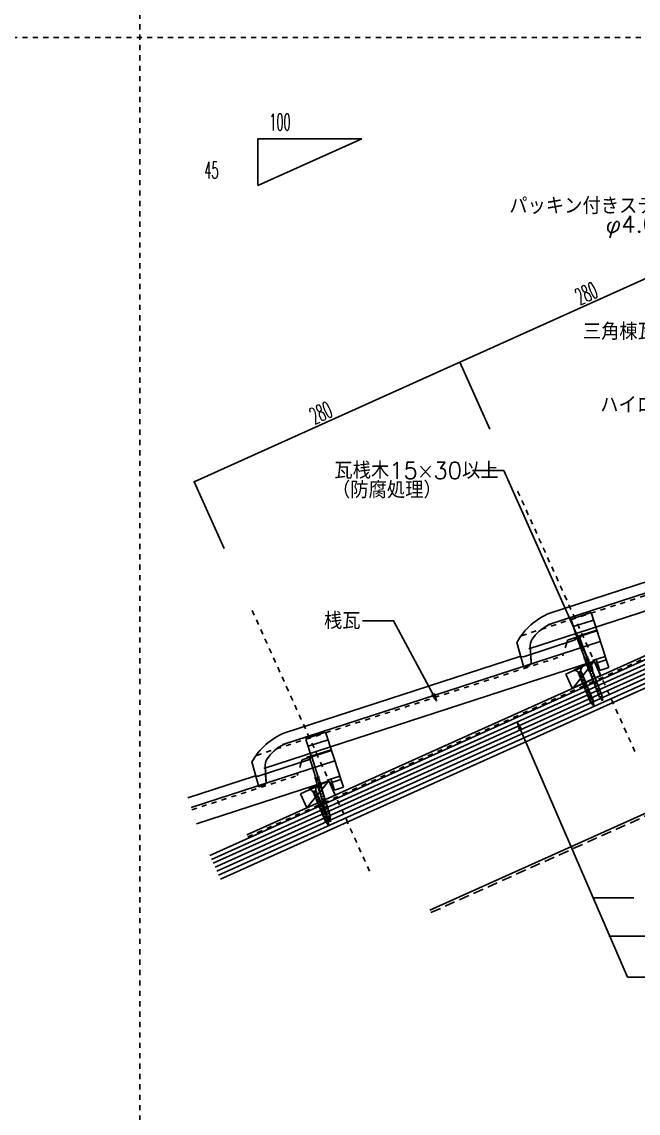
# Model space of a CAD drawing. Extents: x -1727 to 4652, y -2317 to 2357.
# Drawn here: x -113 to 479, y 15 to 1065 of the extents above; entities that cross this region are included whole.
import ezdxf

# ---------------------------------------------------------------- set-up
doc = ezdxf.new("R2010")
doc.units = 0
doc.header["$LTSCALE"] = 5
doc.linetypes.add('DASHED2', pattern=[3, 2, -1])
doc.linetypes.add('DOT', pattern=[2, 1, -1])
for name, color, linetype in [('0-1', 7, 'CONTINUOUS'), ('0-2', 7, 'CONTINUOUS'), ('0-3', 7, 'CONTINUOUS'), ('0-4', 7, 'CONTINUOUS'), ('0-A', 7, 'CONTINUOUS'), ('0-F', 7, 'CONTINUOUS')]:
    doc.layers.add(name, color=color, linetype=linetype)
doc.styles.get("Standard").update_dxf_attribs({"font": 'txt.shx', "bigfont": 'extfont.shx'})

msp = doc.modelspace()

# ---------------------------------------------------------------- linework, layer by layer
at = {"layer": '0-1', "color": 7, "linetype": 'CONTINUOUS'}
for p, q in [((102.9661, 282.9583), (723.1989, 562.0598)), ((416.2573, 423.5104), (437.1171, 449.9465)), ((160.6601, 308.8954), (181.8424, 334.9014))]:
    msp.add_line(p, q, dxfattribs=at)
at = {"layer": '0-1', "color": 7, "linetype": 'DOT'}
msp.add_line((103.8861, 280.9108), (723.5402, 559.7519), dxfattribs=at)
at = {"layer": '0-1', "color": 4, "linetype": 'CONTINUOUS'}
for p, q in [((424.568, 474.538), (418.2076, 472.0764)), ((418.4924, 471.3405), (424.8528, 473.8021)), ((422.9465, 472.6823), (420.6568, 471.7961)), ((422.9465, 472.6823), (423.4154, 473.2458)), ((429.947, 454.5941), (422.9465, 472.6823)), ((424.8528, 473.8021), (424.568, 474.538)), ((418.2076, 472.0764), (418.4924, 471.3405)), ((420.6568, 471.7961), (419.9298, 471.8968)), ((420.6568, 471.7961), (419.9298, 471.8968)), ((427.6577, 453.707), (420.6568, 471.7961)), ((427.7018, 453.778), (427.3903, 453.0332)), ((429.947, 454.5941), (428.3056, 450.6682)), ((430.8652, 452.2217), (429.2238, 448.2959)), ((430.8652, 452.2217), (429.2238, 448.2959)), ((417.696, 441.7865), (425.3931, 445.0015)), ((417.9672, 441.1374), (417.696, 441.7865)), ((425.6642, 444.3523), (417.9672, 441.1374)), ((425.3931, 445.0015), (425.6642, 444.3523)), ((431.7833, 449.8494), (430.1419, 445.9236)), ((431.7833, 449.8494), (430.1419, 445.9236)), ((432.7015, 447.477), (431.0601, 443.5512)), ((432.7015, 447.477), (431.0601, 443.5512)), ((433.6196, 445.1046), (431.9782, 441.1788)), ((433.6196, 445.1046), (431.9782, 441.1788)), ((432.1774, 440.2168), (435.5665, 441.5284)), ((432.2211, 441.2441), (442.1871, 415.4935)), ((435.6094, 441.2547), (432.617, 439.1077)), ((434.5378, 442.7323), (433.7387, 440.821)), ((434.5378, 442.7323), (433.7387, 440.821)), ((434.821, 442.2503), (444.7871, 416.4997)), ((421.6809, 439.1993), (421.2996, 438.6993)), ((421.2996, 438.6993), (425.4932, 439.0895)), ((421.5594, 439.421), (424.36, 440.5908)), ((421.5594, 439.421), (421.6622, 439.1748)), ((422.6493, 436.881), (421.9834, 438.4753)), ((422.6493, 436.881), (422.268, 436.3809)), ((422.268, 436.3809), (426.4616, 436.7711)), ((423.6177, 434.5626), (422.9517, 436.1569)), ((423.6177, 434.5626), (423.2363, 434.0625)), ((423.2363, 434.0625), (427.4299, 434.4527)), ((424.586, 432.2442), (423.9201, 433.8385)), ((424.586, 432.2442), (424.2047, 431.7442)), ((424.2047, 431.7442), (428.3983, 432.1344)), ((424.36, 440.5908), (424.9212, 439.2473)), ((425.5544, 429.9258), (424.8885, 431.5201)), ((425.1119, 438.5895), (425.4932, 439.0895)), ((425.8027, 436.9355), (425.1119, 438.5895)), ((426.0802, 436.2711), (426.4616, 436.7711)), ((426.7711, 434.6171), (426.0802, 436.2711)), ((427.0486, 433.9527), (427.4299, 434.4527)), ((427.7395, 432.2987), (427.0486, 433.9527)), ((428.017, 431.6343), (428.3983, 432.1344)), ((428.7078, 429.9804), (428.017, 431.6343)), ((436.5156, 438.9133), (433.5231, 436.7663)), ((437.4218, 436.5719), (434.4293, 434.4249)), ((438.3279, 434.2306), (435.3354, 432.0837)), ((439.2341, 431.8892), (436.2416, 429.7423)), ((425.5544, 429.9258), (425.1731, 429.4258)), ((425.1731, 429.4258), (429.3667, 429.816)), ((426.5228, 427.6074), (425.8568, 429.2017)), ((426.5228, 427.6074), (426.1414, 427.1074)), ((426.1414, 427.1074), (430.335, 427.4976)), ((427.4912, 425.289), (426.8252, 426.8834)), ((427.4912, 425.289), (427.1098, 424.789)), ((427.1098, 424.789), (431.3034, 425.1792)), ((428.4595, 422.9706), (427.7936, 424.565)), ((428.4595, 422.9706), (428.0782, 422.4706)), ((428.0782, 422.4706), (432.2718, 422.8608)), ((429.4279, 420.6523), (428.762, 422.2466)), ((428.9853, 429.3159), (429.3667, 429.816)), ((429.6762, 427.662), (428.9853, 429.3159)), ((429.4279, 420.6523), (429.0466, 420.1522)), ((429.0466, 420.1522), (433.2402, 420.5424)), ((429.9537, 426.9976), (430.335, 427.4976)), ((430.6446, 425.3436), (429.9537, 426.9976)), ((430.9221, 424.6792), (431.3034, 425.1792)), ((431.6129, 423.0252), (430.9221, 424.6792)), ((431.8905, 422.3608), (432.2718, 422.8608)), ((432.5813, 420.7068), (431.8905, 422.3608)), ((432.8588, 420.0424), (433.2402, 420.5424)), ((433.5497, 418.3884), (432.8588, 420.0424)), ((440.1402, 429.5478), (437.1477, 427.4009)), ((441.0464, 427.2066), (438.0539, 425.0596)), ((441.9525, 424.8652), (438.96, 422.7182)), ((442.8587, 422.5238), (439.8662, 420.3768)), ((443.7648, 420.1825), (440.7723, 418.0355)), ((430.3963, 418.3339), (429.7303, 419.9282)), ((430.3963, 418.3339), (430.0149, 417.8338)), ((430.0149, 417.8338), (434.2085, 418.224)), ((431.3646, 416.0155), (430.6987, 417.6098)), ((431.3646, 416.0155), (430.9833, 415.5155)), ((430.9833, 415.5155), (435.1769, 415.9057)), ((432.333, 413.6971), (431.6671, 415.2914)), ((432.333, 413.6971), (431.9517, 413.1971)), ((431.9517, 413.1971), (436.1453, 413.5873)), ((433.3014, 411.3787), (432.6354, 412.973)), ((433.3014, 411.3787), (432.92, 410.8787)), ((432.92, 410.8787), (436.9102, 411.301)), ((433.8272, 417.724), (434.2085, 418.224)), ((434.518, 416.07), (433.8272, 417.724)), ((435.1638, 408.8917), (433.8307, 410.6821)), ((434.7956, 415.4056), (435.1769, 415.9057)), ((435.4864, 413.7517), (434.7956, 415.4056)), ((435.7639, 413.0872), (436.1453, 413.5873)), ((435.9921, 412.5411), (435.7639, 413.0872)), ((436.1558, 411.4672), (435.9921, 412.5411)), ((436.5282, 409.0252), (436.2655, 410.7398)), ((436.2675, 410.735), (436.9102, 411.301)), ((445.2115, 411.7506), (442.4134, 415.5807)), ((443.8489, 415.2714), (445.2115, 411.7506)), ((445.2115, 411.7506), (444.7031, 416.4669)), ((434.8686, 408.6206), (437.1018, 408.899)), ((436.9052, 406.5529), (435.478, 408.4697)), ((436.589, 408.5916), (437.1018, 408.899)), ((436.9052, 406.5529), (436.5939, 408.5945)), ((167.2603, 359.6848), (160.7399, 357.6851)), ((160.7399, 357.6851), (160.9713, 356.9306)), ((160.9713, 356.9306), (167.4916, 358.9304)), ((163.1627, 357.2301), (162.4449, 357.3826)), ((163.1627, 357.2301), (162.4449, 357.3826)), ((165.51, 357.95), (163.1627, 357.2301)), ((168.8501, 338.686), (163.1627, 357.2301)), ((165.51, 357.95), (166.0181, 358.4785)), ((171.1971, 339.4069), (165.51, 357.95)), ((167.4916, 358.9304), (167.2603, 359.6848)), ((168.8992, 338.7537), (168.5352, 338.0331)), ((171.1971, 339.4069), (169.2788, 335.6086)), ((171.943, 336.9748), (170.0247, 333.1767)), ((171.943, 336.9748), (170.0247, 333.1767)), ((162.6845, 326.85), (170.3816, 330.065)), ((162.9557, 326.2009), (162.6845, 326.85)), ((170.6527, 329.4159), (162.9557, 326.2009)), ((166.5479, 324.4846), (169.3485, 325.6543)), ((169.3485, 325.6543), (169.9097, 324.3108)), ((170.3816, 330.065), (170.6527, 329.4159)), ((172.6889, 334.5428), (170.7705, 330.7447)), ((172.6889, 334.5428), (170.7705, 330.7447)), ((173.4348, 332.1108), (171.5165, 328.3126)), ((173.4348, 332.1108), (171.5165, 328.3126)), ((174.1807, 329.6787), (172.2623, 325.8806)), ((174.1807, 329.6787), (172.2623, 325.8806)), ((172.3921, 324.9067), (175.8665, 325.9723)), ((172.5092, 325.9283), (180.6055, 299.53)), ((175.8897, 325.6962), (172.7511, 323.769)), ((174.9266, 327.2467), (173.9926, 325.3976)), ((174.9266, 327.2467), (173.9926, 325.3976)), ((175.1746, 326.7457), (183.2708, 300.3475)), ((166.6694, 324.2629), (166.2881, 323.7628)), ((166.2881, 323.7628), (170.4817, 324.153)), ((166.5479, 324.4846), (166.6507, 324.2384)), ((167.6378, 321.9445), (166.9719, 323.5388)), ((167.6378, 321.9445), (167.2565, 321.4444)), ((167.2565, 321.4444), (171.4501, 321.8346)), ((168.6062, 319.6261), (167.9402, 321.2204)), ((168.6062, 319.6261), (168.2248, 319.1261)), ((168.2248, 319.1261), (172.4184, 319.5163)), ((169.5745, 317.3077), (168.9086, 318.902)), ((169.5745, 317.3077), (169.1932, 316.8077)), ((169.1932, 316.8077), (173.3868, 317.1979)), ((170.5429, 314.9893), (169.877, 316.5836)), ((170.1004, 323.653), (170.4817, 324.153)), ((170.7912, 321.999), (170.1004, 323.653)), ((171.0687, 321.3346), (171.4501, 321.8346)), ((171.7596, 319.6806), (171.0687, 321.3346)), ((172.0371, 319.0162), (172.4184, 319.5163)), ((172.728, 317.3623), (172.0371, 319.0162)), ((173.0055, 316.6978), (173.3868, 317.1979)), ((173.6963, 315.0439), (173.0055, 316.6978)), ((176.6258, 323.2959), (173.4872, 321.3687)), ((177.3619, 320.8957), (174.2234, 318.9685)), ((178.0981, 318.4954), (174.9595, 316.5683)), ((178.8342, 316.0952), (175.6956, 314.1681)), ((170.5429, 314.9893), (170.1616, 314.4893)), ((170.1616, 314.4893), (174.3552, 314.8795)), ((171.5113, 312.6709), (170.8453, 314.2653)), ((171.5113, 312.6709), (171.1299, 312.1709)), ((171.1299, 312.1709), (175.3236, 312.5611)), ((172.4797, 310.3525), (171.8137, 311.9469)), ((172.4797, 310.3525), (172.0983, 309.8525)), ((172.0983, 309.8525), (176.2919, 310.2427)), ((173.448, 308.0342), (172.7821, 309.6285)), ((173.448, 308.0342), (173.0667, 307.5341)), ((173.0667, 307.5341), (177.2603, 307.9243)), ((174.4164, 305.7158), (173.7505, 307.3101)), ((173.9738, 314.3795), (174.3552, 314.8795)), ((174.6647, 312.7255), (173.9738, 314.3795)), ((174.4164, 305.7158), (174.0351, 305.2157)), ((174.0351, 305.2157), (178.2287, 305.6059)), ((175.3848, 303.3974), (174.7188, 304.9917)), ((174.9422, 312.0611), (175.3236, 312.5611)), ((175.6331, 310.4071), (174.9422, 312.0611)), ((175.9106, 309.7427), (176.2919, 310.2427)), ((176.6014, 308.0887), (175.9106, 309.7427)), ((179.5704, 313.6949), (176.4318, 311.7678)), ((176.879, 307.4243), (177.2603, 307.9243)), ((177.5698, 305.7703), (176.879, 307.4243)), ((180.3065, 311.2948), (177.1679, 309.3676)), ((177.8473, 305.1059), (178.2287, 305.6059)), ((178.5382, 303.4519), (177.8473, 305.1059)), ((181.0427, 308.8945), (177.9041, 306.9673)), ((181.7788, 306.4943), (178.6402, 304.5671)), ((175.3848, 303.3974), (175.0034, 302.8974)), ((175.0034, 302.8974), (179.197, 303.2876)), ((176.3531, 301.079), (175.6872, 302.6733)), ((176.3531, 301.079), (175.9718, 300.579)), ((175.9718, 300.579), (180.1654, 300.9692)), ((177.3215, 298.7606), (176.6556, 300.3549)), ((177.3215, 298.7606), (176.9402, 298.2606)), ((176.9402, 298.2606), (181.1338, 298.6508)), ((178.2899, 296.4422), (177.6239, 298.0366)), ((178.2899, 296.4422), (177.9085, 295.9422)), ((177.9085, 295.9422), (181.8987, 296.3645)), ((178.8157, 302.7875), (179.197, 303.2876)), ((179.5065, 301.1336), (178.8157, 302.7875)), ((180.1523, 293.9553), (178.8192, 295.7457)), ((182.5149, 304.094), (179.3764, 302.1668)), ((179.7841, 300.4691), (180.1654, 300.9692)), ((180.4749, 298.8152), (179.7841, 300.4691)), ((180.7524, 298.1508), (181.1338, 298.6508)), ((180.9806, 297.6046), (180.7524, 298.1508)), ((183.354, 295.5802), (180.8374, 299.6008)), ((181.1443, 296.5307), (180.9806, 297.6046)), ((181.5167, 294.0888), (181.254, 295.8033)), ((181.256, 295.7985), (181.8987, 296.3645)), ((182.2471, 299.1895), (183.354, 295.5802)), ((183.354, 295.5802), (183.1847, 300.3207)), ((179.8571, 293.6841), (182.0903, 293.9625)), ((181.8937, 291.6164), (180.4665, 293.5332)), ((181.5775, 293.6551), (182.0903, 293.9625)), ((181.8937, 291.6164), (181.5824, 293.658))]:
    msp.add_line(p, q, dxfattribs=at)
at = {"layer": '0-1', "color": 3, "linetype": 'CONTINUOUS'}
for points in [[(409.7684, 437.6149), (415.9347, 423.9405), (443.2824, 436.2722), (437.1171, 449.9465), (409.7684, 437.6149)], [(154.4937, 322.5697), (160.6601, 308.8954), (188.0087, 321.227), (181.8424, 334.9014), (154.4937, 322.5697)]]:
    msp.add_lwpolyline(points, close=True, dxfattribs=at)
at = {"layer": '0-1', "color": 4, "linetype": 'CONTINUOUS'}
for centre, radius, start, end in [((429.6842, 453.1741), 2.2981, 183.5154, 239.817), ((429.2315, 452.9532), 1.79, 335.8763, 426.4387), ((430.1497, 450.5809), 1.79, 335.8763, 426.4387), ((418.3782, 437.3803), 3.7795, 32.6805, 96.244), ((428.0476, 441.4191), 3.7795, 129.0957, 192.6593), ((430.5995, 450.8092), 2.2981, 183.5154, 239.817), ((431.5176, 448.4368), 2.2981, 183.5154, 239.817), ((432.4358, 446.0645), 2.2981, 183.5154, 239.817), ((433.354, 443.6921), 2.2981, 183.5154, 239.817), ((431.0678, 448.2086), 1.79, 335.8763, 426.4387), ((434.2721, 441.3198), 2.2981, 183.5154, 207.9698), ((431.9859, 445.8363), 1.79, 335.8763, 426.4387), ((432.9041, 443.4638), 1.79, 335.8763, 426.4387), ((433.8223, 441.0915), 1.79, 14.0306, 66.4387), ((421.9367, 439.4884), 1.0142, 231.0819, 275.9133), ((421.9783, 439.3504), 0.3335, 206.9354, 268.7778), ((421.5812, 453.1115), 14.0999, 271.5848, 277.0489), ((424.6552, 420.0228), 18.641, 93.5081, 98.061), ((422.9051, 437.17), 1.0142, 231.0819, 275.9133), ((422.9466, 437.032), 0.3335, 206.9354, 268.7778), ((422.5496, 450.7931), 14.0999, 271.5848, 277.0489), ((425.6236, 417.7044), 18.641, 93.5081, 98.061), ((423.8735, 434.8516), 1.0142, 231.0819, 275.9133), ((425.9299, 419.1327), 20.1563, 93.2798, 97.4642), ((422.197, 459.8352), 21.2472, 273.5551, 277.2727), ((423.915, 434.7137), 0.3335, 206.9354, 268.7778), ((423.5179, 448.4747), 14.0999, 271.5848, 277.0489), ((426.5919, 415.386), 18.641, 93.5081, 98.061), ((424.8418, 432.5332), 1.0142, 231.0819, 275.9133), ((426.8983, 416.8143), 20.1563, 93.2798, 97.4642), ((423.1654, 457.5168), 21.2472, 273.5551, 277.2727), ((424.8834, 432.3953), 0.3335, 206.9354, 268.7778), ((424.7428, 437.4844), 1.7719, 64.9433, 88.9027), ((424.4863, 446.1563), 14.0999, 271.5848, 277.0489), ((424.861, 438.4904), 0.2698, 21.5537, 84.5104), ((427.5603, 413.0676), 18.641, 93.5081, 98.061), ((427.8666, 414.4959), 20.1563, 93.2798, 97.4642), ((424.1338, 455.1984), 21.2472, 273.5551, 277.2727), ((425.7112, 435.166), 1.7719, 64.9433, 88.9027), ((425.8293, 436.172), 0.2698, 21.5537, 84.5104), ((428.835, 412.1775), 20.1563, 93.2798, 97.4642), ((425.1022, 452.88), 21.2472, 273.5551, 277.2727), ((426.6795, 432.8476), 1.7719, 64.9433, 88.9027), ((426.7977, 433.8536), 0.2698, 21.5537, 84.5104), ((427.6479, 430.5292), 1.7719, 64.9433, 88.9027), ((427.7661, 431.5352), 0.2698, 21.5537, 84.5104), ((425.8102, 430.2149), 1.0142, 231.0819, 275.9133), ((425.8517, 430.0769), 0.3335, 206.9354, 268.7778), ((425.4547, 443.8379), 14.0999, 271.5848, 277.0489), ((428.5287, 410.7492), 18.641, 93.5081, 98.061), ((426.7786, 427.8965), 1.0142, 231.0819, 275.9133), ((426.8201, 427.7585), 0.3335, 206.9354, 268.7778), ((426.4231, 441.5196), 14.0999, 271.5848, 277.0489), ((429.497, 408.4308), 18.641, 93.5081, 98.061), ((427.7469, 425.5781), 1.0142, 231.0819, 275.9133), ((429.8034, 409.8591), 20.1563, 93.2798, 97.4642), ((426.0705, 450.5616), 21.2472, 273.5551, 277.2727), ((427.7885, 425.4401), 0.3335, 206.9354, 268.7778), ((427.3914, 439.2012), 14.0999, 271.5848, 277.0489), ((430.4654, 406.1124), 18.641, 93.5081, 98.061), ((428.7153, 423.2597), 1.0142, 231.0819, 275.9133), ((430.7718, 407.5408), 20.1563, 93.2798, 97.4642), ((427.0389, 448.2433), 21.2472, 273.5551, 277.2727), ((428.7569, 423.1217), 0.3335, 206.9354, 268.7778), ((428.6163, 428.2109), 1.7719, 64.9433, 88.9027), ((428.3598, 436.8828), 14.0999, 271.5848, 277.0489), ((428.7344, 429.2168), 0.2698, 21.5537, 84.5104), ((431.4338, 403.7941), 18.641, 93.5081, 98.061), ((429.6837, 420.9413), 1.0142, 231.0819, 275.9133), ((431.7401, 405.2224), 20.1563, 93.2798, 97.4642), ((428.0073, 445.9249), 21.2472, 273.5551, 277.2727), ((429.7252, 420.8033), 0.3335, 206.9354, 268.7778), ((429.5846, 425.8925), 1.7719, 64.9433, 88.9027), ((429.3282, 434.5644), 14.0999, 271.5848, 277.0489), ((429.7028, 426.8985), 0.2698, 21.5537, 84.5104), ((432.4021, 401.4757), 18.641, 93.5081, 98.061), ((432.7085, 402.904), 20.1563, 93.2798, 97.4642), ((428.9756, 443.6065), 21.2472, 273.5551, 277.2727), ((430.553, 423.5741), 1.7719, 64.9433, 88.9027), ((430.6712, 424.5801), 0.2698, 21.5537, 84.5104), ((433.6769, 400.5856), 20.1563, 93.2798, 97.4642), ((429.944, 441.2881), 21.2472, 273.5551, 277.2727), ((431.5214, 421.2557), 1.7719, 64.9433, 88.9027), ((431.6396, 422.2617), 0.2698, 21.5537, 84.5104), ((432.4897, 418.9373), 1.7719, 64.9433, 88.9027), ((432.6079, 419.9433), 0.2698, 21.5537, 84.5104), ((430.6521, 418.6229), 1.0142, 231.0819, 275.9133), ((430.6936, 418.4849), 0.3335, 206.9354, 268.7778), ((430.2965, 432.246), 14.0999, 271.5848, 277.0489), ((433.3705, 399.1573), 18.641, 93.5081, 98.061), ((431.6204, 416.3045), 1.0142, 231.0819, 275.9133), ((431.662, 416.1666), 0.3335, 206.9354, 268.7778), ((431.2649, 429.9276), 14.0999, 271.5848, 277.0489), ((434.3389, 396.8389), 18.641, 93.5081, 98.061), ((432.5888, 413.9862), 1.0142, 231.0819, 275.9133), ((434.6452, 398.2672), 20.1563, 93.2798, 97.4642), ((430.9124, 438.9697), 21.2472, 273.5551, 277.2727), ((432.6303, 413.8482), 0.3335, 206.9354, 268.7778), ((432.2333, 427.6092), 14.0999, 271.5848, 277.0489), ((435.3073, 394.5205), 18.641, 93.5081, 98.061), ((433.5572, 411.6678), 1.0142, 231.0819, 275.9133), ((435.6136, 395.9488), 20.1563, 93.2798, 97.4642), ((431.8808, 436.6513), 21.2472, 273.5551, 277.2727), ((433.5987, 411.5298), 0.3335, 206.9354, 268.7778), ((433.4581, 416.6189), 1.7719, 64.9433, 88.9027), ((433.2016, 425.2909), 14.0999, 271.5848, 277.0489), ((433.5763, 417.6249), 0.2698, 21.5537, 84.5104), ((436.2756, 392.2021), 18.641, 93.5081, 98.061), ((436.582, 393.6304), 20.1563, 93.2798, 97.4642), ((432.8491, 434.3329), 21.2472, 273.5551, 277.2727), ((434.4265, 414.3005), 1.7719, 64.9433, 88.9027), ((434.5447, 415.3065), 0.2698, 21.5537, 84.5104), ((434.0678, 422.0156), 10.7529, 274.6094, 281.1902), ((412.0417, 635.4247), 225.8005, 275.8701, 276.1028), ((435.3949, 411.9822), 1.7719, 64.9433, 88.9027), ((435.513, 412.9881), 0.2698, 21.5537, 84.5104), ((436.0166, 410.6358), 0.2698, 21.5537, 83.5019), ((436.1635, 409.7065), 1.7607, 64.9051, 90.2895), ((442.9991, 414.8138), 0.9653, 28.3196, 127.3888), ((444.7854, 415.5052), 0.9653, 94.9262, 193.9954), ((352.512, 430.7522), 85.2785, 344.9583, 345.1329), ((435.5471, 410.0548), 1.5866, 244.6803, 267.503), ((433.6312, 424.954), 16.1352, 274.6369, 278.0841), ((435.0539, 413.4549), 5.0032, 274.8629, 281.702), ((436.467, 405.5601), 3.4656, 88.9879, 99.4107), ((436.4301, 407.2333), 1.3709, 83.1187, 105.2898), ((436.5094, 407.5737), 1.4517, 65.9148, 89.2579), ((170.8333, 338.0094), 2.2981, 179.4085, 235.7101), ((170.3659, 337.8215), 1.79, 331.7694, 422.3318), ((171.1118, 335.3895), 1.79, 331.7694, 422.3318), ((163.3667, 322.4438), 3.7795, 32.6805, 96.244), ((173.0361, 326.4826), 3.7795, 129.0957, 192.6593), ((171.5768, 335.5849), 2.2981, 179.4085, 235.7101), ((172.3227, 333.1529), 2.2981, 179.4085, 235.7101), ((173.0686, 330.7209), 2.2981, 179.4085, 235.7101), ((173.8145, 328.2889), 2.2981, 179.4085, 235.7101), ((174.5604, 325.8569), 2.2981, 179.4085, 203.8629), ((171.8577, 332.9575), 1.79, 331.7694, 422.3318), ((172.6036, 330.5255), 1.79, 331.7694, 422.3318), ((173.3495, 328.0934), 1.79, 331.7694, 422.3318), ((174.0954, 325.6614), 1.79, 9.9237, 62.3318), ((166.9252, 324.5519), 1.0142, 231.0819, 275.9133), ((166.9668, 324.4139), 0.3335, 206.9354, 268.7778), ((166.5697, 338.175), 14.0999, 271.5848, 277.0489), ((169.6437, 305.0863), 18.641, 93.5081, 98.061), ((167.8936, 322.2335), 1.0142, 231.0819, 275.9133), ((167.9351, 322.0956), 0.3335, 206.9354, 268.7778), ((167.5381, 335.8566), 14.0999, 271.5848, 277.0489), ((170.6121, 302.7679), 18.641, 93.5081, 98.061), ((168.862, 319.9151), 1.0142, 231.0819, 275.9133), ((170.9184, 304.1962), 20.1563, 93.2798, 97.4642), ((167.1856, 344.8987), 21.2472, 273.5551, 277.2727), ((168.9035, 319.7772), 0.3335, 206.9354, 268.7778), ((168.5064, 333.5382), 14.0999, 271.5848, 277.0489), ((171.5804, 300.4495), 18.641, 93.5081, 98.061), ((169.8303, 317.5968), 1.0142, 231.0819, 275.9133), ((171.8868, 301.8778), 20.1563, 93.2798, 97.4642), ((168.1539, 342.5803), 21.2472, 273.5551, 277.2727), ((169.8719, 317.4588), 0.3335, 206.9354, 268.7778), ((169.7313, 322.5479), 1.7719, 64.9433, 88.9027), ((169.4748, 331.2199), 14.0999, 271.5848, 277.0489), ((169.8495, 323.5539), 0.2698, 21.5537, 84.5104), ((172.5488, 298.1311), 18.641, 93.5081, 98.061), ((172.8551, 299.5594), 20.1563, 93.2798, 97.4642), ((169.1223, 340.2619), 21.2472, 273.5551, 277.2727), ((170.6997, 320.2295), 1.7719, 64.9433, 88.9027), ((170.8178, 321.2355), 0.2698, 21.5537, 84.5104), ((173.8235, 297.2411), 20.1563, 93.2798, 97.4642), ((170.0907, 337.9436), 21.2472, 273.5551, 277.2727), ((171.668, 317.9112), 1.7719, 64.9433, 88.9027), ((171.7862, 318.9171), 0.2698, 21.5537, 84.5104), ((174.7919, 294.9227), 20.1563, 93.2798, 97.4642), ((172.6364, 315.5928), 1.7719, 64.9433, 88.9027), ((172.7546, 316.5987), 0.2698, 21.5537, 84.5104), ((173.6048, 313.2744), 1.7719, 64.9433, 88.9027), ((170.7987, 315.2784), 1.0142, 231.0819, 275.9133), ((170.8402, 315.1404), 0.3335, 206.9354, 268.7778), ((170.4432, 328.9015), 14.0999, 271.5848, 277.0489), ((173.5172, 295.8127), 18.641, 93.5081, 98.061), ((171.7671, 312.96), 1.0142, 231.0819, 275.9133), ((171.8086, 312.822), 0.3335, 206.9354, 268.7778), ((171.4116, 326.5831), 14.0999, 271.5848, 277.0489), ((174.4855, 293.4943), 18.641, 93.5081, 98.061), ((172.7354, 310.6416), 1.0142, 231.0819, 275.9133), ((171.059, 335.6252), 21.2472, 273.5551, 277.2727), ((172.777, 310.5036), 0.3335, 206.9354, 268.7778), ((172.3799, 324.2647), 14.0999, 271.5848, 277.0489), ((175.4539, 291.176), 18.641, 93.5081, 98.061), ((173.7038, 308.3232), 1.0142, 231.0819, 275.9133), ((175.7603, 292.6043), 20.1563, 93.2798, 97.4642), ((172.0274, 333.3068), 21.2472, 273.5551, 277.2727), ((173.7454, 308.1852), 0.3335, 206.9354, 268.7778), ((173.3483, 321.9463), 14.0999, 271.5848, 277.0489), ((173.7229, 314.2804), 0.2698, 21.5537, 84.5104), ((176.4223, 288.8576), 18.641, 93.5081, 98.061), ((174.6722, 306.0048), 1.0142, 231.0819, 275.9133), ((176.7286, 290.2859), 20.1563, 93.2798, 97.4642), ((172.9958, 330.9884), 21.2472, 273.5551, 277.2727), ((174.7137, 305.8669), 0.3335, 206.9354, 268.7778), ((174.5731, 310.956), 1.7719, 64.9433, 88.9027), ((174.3167, 319.6279), 14.0999, 271.5848, 277.0489), ((174.6913, 311.962), 0.2698, 21.5537, 84.5104), ((177.3907, 286.5392), 18.641, 93.5081, 98.061), ((177.697, 287.9675), 20.1563, 93.2798, 97.4642), ((173.9641, 328.67), 21.2472, 273.5551, 277.2727), ((175.5415, 308.6376), 1.7719, 64.9433, 88.9027), ((175.6597, 309.6436), 0.2698, 21.5537, 84.5104), ((178.6654, 285.6491), 20.1563, 93.2798, 97.4642), ((174.9325, 326.3516), 21.2472, 273.5551, 277.2727), ((176.5099, 306.3192), 1.7719, 64.9433, 88.9027), ((176.6281, 307.3252), 0.2698, 21.5537, 84.5104), ((177.4783, 304.0008), 1.7719, 64.9433, 88.9027), ((177.5964, 305.0068), 0.2698, 21.5537, 84.5104), ((175.6406, 303.6864), 1.0142, 231.0819, 275.9133), ((175.6821, 303.5485), 0.3335, 206.9354, 268.7778), ((175.285, 317.3095), 14.0999, 271.5848, 277.0489), ((178.359, 284.2208), 18.641, 93.5081, 98.061), ((176.6089, 301.3681), 1.0142, 231.0819, 275.9133), ((176.6505, 301.2301), 0.3335, 206.9354, 268.7778), ((176.2534, 314.9911), 14.0999, 271.5848, 277.0489), ((179.3274, 281.9024), 18.641, 93.5081, 98.061), ((177.5773, 299.0497), 1.0142, 231.0819, 275.9133), ((179.6337, 283.3307), 20.1563, 93.2798, 97.4642), ((175.9009, 324.0332), 21.2472, 273.5551, 277.2727), ((177.6188, 298.9117), 0.3335, 206.9354, 268.7778), ((177.2218, 312.6728), 14.0999, 271.5848, 277.0489), ((180.2958, 279.584), 18.641, 93.5081, 98.061), ((178.5457, 296.7313), 1.0142, 231.0819, 275.9133), ((180.6021, 281.0124), 20.1563, 93.2798, 97.4642), ((176.8693, 321.7149), 21.2472, 273.5551, 277.2727), ((178.5872, 296.5933), 0.3335, 206.9354, 268.7778), ((178.4466, 301.6824), 1.7719, 64.9433, 88.9027), ((178.1901, 310.3544), 14.0999, 271.5848, 277.0489), ((178.5648, 302.6884), 0.2698, 21.5537, 84.5104), ((181.2641, 277.2656), 18.641, 93.5081, 98.061), ((181.5705, 278.694), 20.1563, 93.2798, 97.4642), ((177.8376, 319.3965), 21.2472, 273.5551, 277.2727), ((179.415, 299.3641), 1.7719, 64.9433, 88.9027), ((179.5332, 300.37), 0.2698, 21.5537, 84.5104), ((179.0563, 307.0792), 10.7529, 274.6094, 281.1902), ((178.6197, 310.0175), 16.1352, 274.6369, 278.0841), ((157.0302, 520.4882), 225.8005, 275.8701, 276.1028), ((180.3834, 297.0457), 1.7719, 64.9433, 88.9027), ((180.5015, 298.0517), 0.2698, 21.5537, 84.5104), ((181.3666, 298.7939), 0.9653, 24.2127, 123.2819), ((181.4555, 290.6237), 3.4656, 88.9879, 99.4107), ((181.0051, 295.6994), 0.2698, 21.5537, 83.5019), ((181.152, 294.77), 1.7607, 64.9051, 90.2895), ((181.4979, 292.6372), 1.4517, 65.9148, 89.2579), ((183.1979, 299.3556), 0.9653, 90.8193, 189.8885), ((97.5005, 315.8157), 85.2785, 344.9583, 345.1329), ((180.5356, 295.1184), 1.5866, 244.6803, 267.503), ((180.0424, 298.5184), 5.0032, 274.8629, 281.702), ((181.4186, 292.2968), 1.3709, 83.1187, 105.2898)]:
    msp.add_arc(centre, radius, start, end, dxfattribs=at)
at = {"layer": '0-2', "color": 2, "linetype": 'CONTINUOUS'}
for p, q in [((697.7705, 584.1888), (392.4157, 485.0665)), ((620.5508, 569.656), (394.3537, 496.2297)), ((374.1946, 461.9144), (692.0635, 565.0143)), ((434.0817, 496.7288), (414.8716, 490.4981)), ((434.0687, 496.7246), (447.6807, 454.7924)), ((415.0537, 489.9366), (420.5115, 473.1096)), ((436.4024, 489.5738), (417.1923, 483.343)), ((439.8639, 479.4084), (411.5152, 470.2059)), ((418.707, 470.4217), (419.7598, 472.8657)), ((419.7598, 472.8657), (439.7216, 479.3403)), ((439.5154, 479.9761), (420.3053, 473.7453)), ((442.8241, 469.121), (137.4693, 369.9987)), ((362.7907, 468.1331), (369.2755, 444.0931)), ((418.707, 470.4217), (369.1569, 454.3502)), ((375.503, 465.1865), (376.2993, 449.899)), ((411.5152, 470.2059), (410.694, 467.5892)), ((365.6044, 454.5881), (139.4073, 381.1619)), ((369.1569, 454.3502), (365.6044, 454.5881)), ((376.3648, 448.9246), (375.8391, 458.8304)), ((447.7343, 454.6272), (435.4682, 450.6454)), ((439.0006, 451.7921), (442.4565, 441.1461)), ((451.1902, 443.9812), (447.7343, 454.6272)), ((119.2481, 346.8466), (437.1171, 449.9465)), ((375.119, 446.019), (369.2755, 444.0931)), ((442.4565, 441.1461), (436.4915, 450.9776)), ((448.6355, 451.2186), (440.0875, 448.4437)), ((442.4565, 441.1461), (451.1902, 443.9812)), ((178.7337, 381.6346), (159.5236, 375.4039)), ((178.7208, 381.6304), (192.3328, 339.6982)), ((159.7058, 374.8424), (165.1636, 358.0154)), ((181.0544, 374.4796), (161.8444, 368.2488)), ((184.5159, 364.3142), (156.1673, 355.1117)), ((163.3591, 355.3275), (164.4118, 357.7715)), ((164.4118, 357.7715), (184.3736, 364.2461)), ((184.1674, 364.8819), (164.9574, 358.6511)), ((187.4761, 354.0268), (49.3292, 309.1824)), ((107.8443, 353.0652), (114.3291, 329.0253)), ((163.3591, 355.3275), (113.8089, 339.256)), ((120.5566, 350.1186), (121.3529, 334.8312)), ((156.1673, 355.1117), (155.346, 352.495)), ((110.2564, 339.4939), (46.2358, 318.7121)), ((113.8089, 339.256), (110.2564, 339.4939)), ((121.4184, 333.8568), (120.8926, 343.7626)), ((192.3864, 339.533), (180.1202, 335.5512)), ((183.6526, 336.6979), (187.1085, 326.0519)), ((193.2876, 336.1244), (184.7396, 333.3496)), ((195.8423, 328.887), (192.3864, 339.533)), ((54.4046, 293.542), (181.7691, 334.8523)), ((120.1726, 330.9512), (114.3291, 329.0253)), ((187.1085, 326.0519), (181.1435, 335.8834)), ((187.1085, 326.0519), (195.8423, 328.887))]:
    msp.add_line(p, q, dxfattribs=at)
at = {"layer": '0-2', "color": 2, "linetype": 'DOT'}
for p, q in [((367.0757, 474.4884), (661.7089, 570.1303)), ((410.694, 467.5892), (406.7625, 455.0624)), ((112.1292, 359.4206), (406.7625, 455.0624)), ((155.346, 352.495), (151.4145, 339.9682)), ((50.0201, 307.0543), (151.4145, 339.9682))]:
    msp.add_line(p, q, dxfattribs=at)
at = {"layer": '0-2', "color": 2, "linetype": 'CONTINUOUS'}
for centre, radius, start, end in [((418.2595, 437.5978), 63.3182, 112.1821, 151.1674), ((411.0877, 448.5098), 40.5271, 112.0714, 143.0198), ((386.9611, 464.9104), 11.4753, 135.9538, 177.6759), ((373.2235, 448.7154), 3.202, 298.1619, 360.3977), ((163.3131, 322.5299), 63.3182, 112.1821, 151.1674), ((156.1412, 333.442), 40.5271, 112.0714, 143.0198), ((132.0147, 349.8425), 11.4753, 135.9538, 177.6759), ((118.2771, 333.6475), 3.202, 298.1619, 360.3977)]:
    msp.add_arc(centre, radius, start, end, dxfattribs=at)
at = {"layer": '0-2', "color": 7}
msp.add_point((0, 1050), dxfattribs=at)
msp.add_point((0, 1050), dxfattribs=at)
at = {"layer": '0-3', "color": 7, "linetype": 'CONTINUOUS'}
for p, q in [((213.5068, 952.6524), (113.5068, 907.6524)), ((113.5068, 952.6524), (113.5068, 907.6524)), ((213.5068, 952.6524), (113.5068, 952.6524)), ((307.6769, 737.6216), (563.0154, 852.5226)), ((52.3384, 622.7206), (307.6769, 737.6216)), ((336.5837, 673.3834), (307.6769, 737.6216)), ((81.2452, 558.4824), (52.3384, 622.7206)), ((436.6244, 222.2516), (475.3026, 222.2516)), ((451.0559, 185.4874), (488.885, 185.4874))]:
    msp.add_line(p, q, dxfattribs=at)
for points in [[(435.6764, 440.9846), (350.1224, 633.4812), (320.1224, 633.4812)], [(285.4401, 411.8863), (244.1151, 488.8643), (214.1151, 488.8643)], [(431.4881, 447.3306), (435.6764, 440.9846), (433.7726, 448.3459)], [(280.7913, 417.903), (285.4401, 411.8863), (282.994, 419.0855)], [(363.2332, 390.6286), (469.1833, 146.1776), (499.1833, 146.1776)], [(367.3627, 384.2442), (363.2332, 390.6286), (365.0689, 383.25)]]:
    msp.add_lwpolyline(points, dxfattribs=at)
at = {"layer": '0-3', "color": 7}
for p in [(307.6769, 737.6216), (52.3384, 622.7206)]:
    msp.add_point(p, dxfattribs=at)
at = {"layer": '0-4', "color": 3, "linetype": 'CONTINUOUS'}
for p, q in [((67.2673, 263.1753), (714.3317, 554.3536)), ((68.9771, 259.3756), (716.0416, 550.5539)), ((70.687, 255.5759), (717.7515, 546.7543)), ((72.3968, 251.7762), (719.4614, 542.9547)), ((74.1067, 247.9766), (721.1713, 539.155)), ((75.8165, 244.1769), (722.8812, 535.3554)), ((77.5264, 240.3772), (724.5911, 531.5557))]:
    msp.add_line(p, q, dxfattribs=at)
at = {"layer": '0-4', "color": 4, "linetype": 'CONTINUOUS'}
msp.add_line((278.9881, 210.4268), (683.5547, 392.4814), dxfattribs=at)
at = {"layer": '0-4', "color": 4, "linetype": 'DASHED2'}
msp.add_line((280.0141, 208.147), (684.5806, 390.2016), dxfattribs=at)
at = {"layer": '0-A', "color": 7, "linetype": 'DOT'}
for p, q in [((0, 2352.946), (0, -2316.5581)), ((4652.0253, 1050), (-1726.8095, 1050))]:
    msp.add_line(p, q, dxfattribs=at)
at = {"layer": '0-F', "color": 1, "linetype": 'DOT'}
for p, q in [((476.2622, 362.9827), (362.0743, 616.7371)), ((220.9236, 248.0819), (106.7357, 501.8363))]:
    msp.add_line(p, q, dxfattribs=at)

# ---------------------------------------------------------------- texts
at = {"layer": '0-3', "color": 7, "width": 0.5}
for s, rotation, p in [('100', 359.9954, (124.5356, 960.696)), ('45', 359.9954, (62.0613, 914.45)), ('280', 24.2275, (423.3772, 792.4275)), ('280', 24.2275, (168.0386, 677.5266))]:
    msp.add_text(s, height=16, rotation=rotation, dxfattribs=at).set_placement(p)
at = {"layer": '0-3', "color": 7}
for s, p in [('パッキン付きステンレスビス', (355.3592, 880.1254)), ('φ4.0×75㎜', (448.1092, 862.5552)), ('瓦桟木15×30以上', (187.1224, 625.4812)), ('（防腐処理）', (184.8385, 606.7979)), ('桟瓦', (177.1151, 480.8643))]:
    msp.add_text(s, height=16, dxfattribs=at).set_placement(p)
for s, p in [('三角棟瓦紐付き', (426.0806, 759.1952)), ('ハイロール', (442.8531, 688.6154))]:
    msp.add_text(s, height=16, rotation=359.9948, dxfattribs=at).set_placement(p)

doc.saveas('drawing.dxf')
